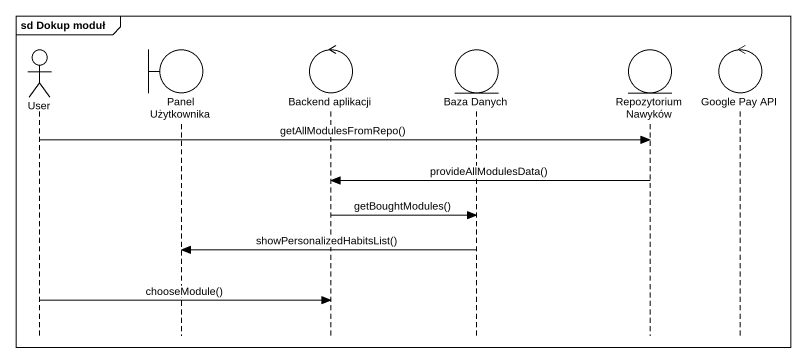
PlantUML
@startuml
mainframe sd Dokup moduł
hide footbox
actor User
boundary "Panel Użytkownika" as Panel_Użytkownika
control "Backend aplikacji" as Backend_aplikacji
entity "Baza Danych" as Baza_Danych
entity "Repozytorium Nawyków" as Repozytorium_Nawyków
control "Google Pay API" as Google_Pay_API

User -> Repozytorium_Nawyków : getAllModulesFromRepo()
Repozytorium_Nawyków -> Backend_aplikacji : provideAllModulesData()
Backend_aplikacji -> Baza_Danych : getBoughtModules()
Baza_Danych -> Panel_Użytkownika : showPersonalizedHabitsList()
User -> Backend_aplikacji : chooseModule()
@enduml
